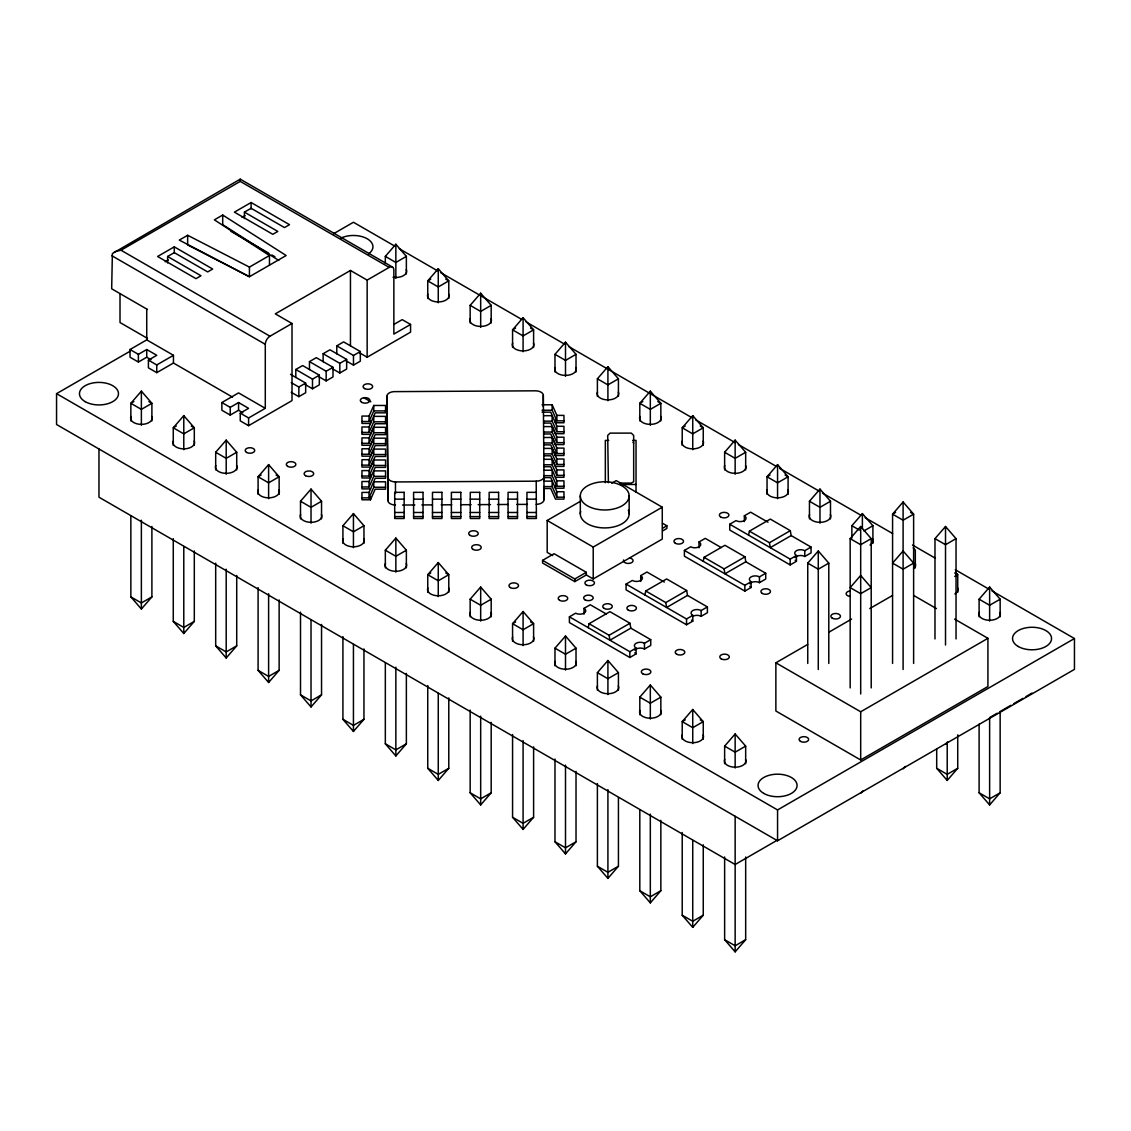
<?xml version="1.0" encoding="UTF-8"?>
<svg xmlns="http://www.w3.org/2000/svg" width="1131" height="1131" viewBox="0 0 1131 1131"><rect width="100%" height="100%" fill="white"/><g stroke="black" fill="none" stroke-linecap="round" stroke-linejoin="round"><path stroke-width="1.5" d="M147.454 309.456L111.672 288.787L112.379 253.556L240.239 179.15L392.499 267.057M588.233 627.677L589.067 623.718L609.934 611.673L629.967 623.238L630.815 628.157L650.721 639.651L650.721 645.433L644.458 649.053A5.909 3.407 0 0 0 634.83 650.155M644.91 594.948L645.744 590.99L666.626 578.945L686.658 590.509L687.492 595.429L707.398 606.923L707.398 612.705L701.149 616.324A5.909 3.407 0 0 0 692.794 616.324M703.228 561.287L704.062 557.329L724.929 545.283L744.976 556.848L745.81 561.768L765.715 573.261L765.715 579.044L759.452 582.663A5.909 3.407 0 0 0 749.825 583.766M748.566 535.104L749.401 531.146L770.282 519.101L790.315 530.665L791.149 535.585L811.054 547.079L811.054 552.861L804.791 556.48A5.909 3.407 0 0 0 795.164 557.583M361.948 421.51L369.045 421.51L369.045 416.067L373.767 405.464L385.572 405.464L385.572 412.843L375.167 412.843L369.045 426.967L369.045 432.424L361.948 432.424M369.045 421.51L373.767 410.906L373.767 405.464M369.045 432.424L373.767 421.821L373.767 416.364L385.572 416.364L385.572 423.743L375.167 423.743L370.445 434.346L361.948 434.346L361.948 426.967L369.045 426.967M369.045 437.881L373.767 427.278L385.572 427.278L385.572 434.657L375.167 434.657L370.445 445.261L361.948 445.261L361.948 437.881L369.045 437.881L369.045 443.324L361.948 443.324M369.045 443.324L373.767 432.721L373.767 427.278M369.045 448.781L373.767 438.178L385.572 438.178L385.572 445.557L375.167 445.557L370.445 456.161L361.948 456.161L361.948 448.781L369.045 448.781L369.045 454.238L361.948 454.238M369.045 454.238L373.767 443.635L373.767 438.178M369.045 459.695L373.767 449.092L385.572 449.092L385.572 456.472L375.167 456.472L370.445 467.075L361.948 467.075L361.948 459.695L369.045 459.695L369.045 465.138L361.948 465.138M369.045 465.138L373.767 454.535L373.767 449.092M361.948 476.052L369.045 476.052L369.045 470.595L373.767 459.992L385.572 459.992L385.572 467.372L375.167 467.372L369.045 481.509L369.045 486.952L361.948 486.952M369.045 476.052L373.767 465.449L373.767 459.992M369.045 486.952L373.767 476.349L373.767 470.892L385.572 470.892L385.572 478.286L375.167 478.286L369.045 492.409L369.045 497.866L361.948 497.866M369.045 497.866L373.767 487.263L373.767 481.806L385.572 481.806L385.572 489.186L375.167 489.186L370.445 499.789L361.948 499.789L361.948 492.409L369.045 492.409M151.893 420.902L151.893 403.3L141.375 391.156L130.857 403.3L130.857 420.902M194.306 445.388L194.306 427.787L183.787 415.643L173.269 427.787L173.269 445.388M215.682 469.874L215.682 452.273L226.2 440.129L236.718 452.273L236.718 469.874M385.332 263.424L385.332 256.384L395.85 244.239L406.368 256.384L406.368 273.985M130.857 515.934L130.857 596.885L141.375 609.029L151.893 596.885L151.893 526.495M279.131 494.36L279.131 476.759L268.613 464.615L258.094 476.759L258.094 494.36M448.781 298.471L448.781 280.87L438.263 268.726L427.744 280.87L427.744 298.471M173.269 538.667L173.269 621.371L183.787 633.516L194.306 621.371L194.306 550.981M300.507 518.846L300.507 501.245L311.025 489.101L321.543 501.245L321.543 518.846M470.157 322.957L470.157 305.356L480.675 293.212L491.193 305.356L491.193 322.957M215.682 563.153L215.682 645.858L226.2 658.002L236.718 645.858L236.718 575.467M342.919 543.332L342.919 525.731L353.438 513.587L363.956 525.731L363.956 543.332M533.606 347.443L533.606 329.842L523.087 317.698L512.569 329.842L512.569 347.443M258.094 587.639L258.094 670.344L268.613 682.488L279.131 670.344L279.131 599.953M385.332 567.819L385.332 550.217L395.85 538.073L406.368 550.217L406.368 567.819M554.982 371.929L554.982 354.328L565.5 342.184L576.018 354.328L576.018 371.929M300.507 612.125L300.507 694.83L311.025 706.974L321.543 694.83L321.543 624.439M448.781 592.305L448.781 574.704L438.263 562.559L427.744 574.704L427.744 592.305M597.394 396.416L597.394 378.814L607.913 366.67L618.431 378.814L618.431 396.416M342.919 636.612L342.919 719.316L353.438 731.46L363.956 719.316L363.956 648.925M470.157 616.791L470.157 599.204L480.675 587.046L491.193 599.204L491.193 616.791M660.843 420.902L660.843 403.3L650.325 391.156L639.807 403.3L639.807 420.902M385.332 662.851L385.332 743.802L395.85 755.946L406.368 743.802L406.368 673.412M533.606 641.277L533.606 623.69L523.087 611.532L512.569 623.69L512.569 641.277M703.256 445.388L703.256 427.787L692.738 415.643L682.219 427.787L682.219 445.388M427.744 685.584L427.744 768.288L438.263 780.447L448.781 768.288L448.781 697.898M554.982 665.763L554.982 648.176L565.5 636.018L576.018 648.176L576.018 665.763M724.632 469.874L724.632 452.273L735.15 440.129L745.668 452.273L745.668 469.874M470.157 710.07L470.157 792.774L480.675 804.933L491.193 792.774L491.193 722.384M597.394 690.249L597.394 672.662L607.913 660.504L618.431 672.662L618.431 690.249M788.081 494.36L788.081 476.759L777.562 464.615L767.044 476.759L767.044 494.36M512.569 734.556L512.569 817.261L523.087 829.419L533.606 817.261L533.606 746.87M639.807 714.735L639.807 697.148L650.325 684.99L660.843 697.148L660.843 714.735M809.457 518.846L809.457 501.245L819.975 489.101L830.493 501.245L830.493 518.846M807.746 663.43L807.746 563.125L818.279 550.967L828.797 563.125L828.797 663.43M554.982 759.042L554.982 841.747L565.5 853.905L576.018 841.747L576.018 771.356M703.256 739.222L703.256 721.635L692.738 709.476L682.219 721.635L682.219 739.222M851.869 538.059L851.869 525.731L862.388 513.587L872.906 525.731L872.906 543.332M850.159 687.917L850.159 538.639L860.691 526.481L871.209 538.639L871.209 687.917M913.622 663.43L913.622 514.153L903.103 501.994L892.571 514.153L892.571 663.43M597.394 783.529L597.394 866.233L607.913 878.391L618.431 866.233L618.431 797.609M724.632 763.722L724.632 746.121L735.15 733.977L745.668 746.121L745.668 763.722M934.984 638.944L934.984 538.639L945.516 526.481L956.034 538.639L956.034 638.944M639.807 809.768L639.807 890.719L650.325 902.877L660.843 890.719L660.843 820.328M682.219 832.501L682.219 915.219L692.738 927.363L703.256 915.219L703.256 844.815M979.107 616.791L979.107 599.204L989.625 587.046L1000.143 599.204L1000.143 616.791M860.691 793.34L862.783 790.908M724.632 856.987L724.632 939.705L735.15 951.85L745.668 939.705L745.668 856.987M903.103 768.854L905.196 766.422M945.516 744.368L947.608 741.936M936.694 748.934L936.694 768.288L947.213 780.447L957.731 768.288L957.731 734.853M979.107 724.151L979.107 792.774L989.625 804.933L1000.143 792.774L1000.143 711.823M114.415 251.803L121.017 250.22L240.239 181.384L389.191 267.383A6.616 3.817 -60 0 1 393.857 270.083L393.857 334.097L410.567 324.456L410.567 332.161L367.151 357.226L359.559 352.844M269.461 255.521L249.428 267.1L187.647 235.276L179.292 240.097L249.428 276.727L286.157 255.521L222.708 215.031L214.367 219.852L269.461 255.521L269.461 265.163M167.614 256.483L174.287 252.637L207.68 271.921L212.685 269.022L174.287 246.855L157.591 256.483L195.988 278.664L201.007 275.766L167.614 256.483L167.614 262.915M244.423 212.147L251.096 208.288L284.489 227.571L289.508 224.673L251.096 202.506L234.4 212.147L272.797 234.315L277.816 231.431L244.423 212.147L244.423 218.566M165.183 261.742L168.208 259.989M241.992 217.406L245.031 215.653M151.031 359.715L146.733 357.226L138.392 362.047L130.037 357.226L130.037 349.521L146.733 339.88L173.453 355.304L173.453 363.023L232.519 397.122M991.958 590.905L1074.45 638.534L1074.45 669.382L777.562 840.785L56.55 424.507L56.55 393.659L130.008 351.26M333.546 233.749L353.438 222.256L394.677 246.063M130.037 349.521L138.392 354.342L146.733 349.521L156.757 355.304L148.401 360.125L148.401 367.844L156.757 372.65L173.453 363.023M148.401 360.125L156.757 364.945L173.453 355.304M389.191 267.383L367.151 280.106L350.454 270.465L275.314 313.853L292.01 323.494L292.01 400.614L248.594 425.68L240.239 420.859L240.239 413.14L248.594 408.333L238.57 402.537L230.229 407.358L221.874 402.537L221.874 410.256L230.229 415.077L238.57 410.256L242.868 412.73M133.868 401.576L130.857 403.3L141.375 409.38L151.893 403.3L148.882 401.576M406.368 256.384L395.85 262.463L385.332 256.384M240.239 413.14L248.594 417.961L265.29 408.333L265.29 344.319A6.616 3.817 -60 0 1 269.97 336.218L292.01 323.494M176.28 426.062L173.269 427.787L183.787 433.866L194.306 427.787L191.295 426.062M430.755 279.131L427.744 280.87L438.263 286.949L448.781 280.87L445.77 279.131M221.874 402.537L238.57 392.895L265.29 408.333M295.799 377.542L295.799 369.498L302.627 365.553L319.324 375.195L319.324 384.837L312.495 388.781L304.903 384.399M309.47 369.653L309.47 361.609L316.298 357.665L332.995 367.306L332.995 376.948L326.166 380.893L318.574 376.51M323.127 361.764L323.127 353.72L329.955 349.79L346.651 359.418L346.651 369.059L339.823 373.004L332.231 368.621M336.784 353.876L336.784 345.846L343.612 341.901L360.322 351.529L360.322 361.171L353.48 365.115L345.888 360.732M393.857 324.456L402.212 319.635L410.567 324.456M291.247 382.646L298.838 387.028L305.667 383.084L305.667 392.726L298.838 396.67L291.247 392.287M295.799 369.498L312.495 379.139L319.324 375.195M309.47 361.609L326.166 371.251L332.995 367.306M323.127 353.72L339.823 363.362L346.651 359.418M336.784 345.846L353.48 355.473L360.322 351.529M236.718 452.273L226.2 458.352L215.682 452.273M491.193 305.356L480.675 311.435L470.157 305.356M261.105 475.034L258.094 476.759L268.613 482.838L279.131 476.759L276.12 475.034M515.58 328.103L512.569 329.842L523.087 335.921L533.606 329.842L530.595 328.103M151.893 596.885L141.375 602.964L130.857 596.885M321.543 501.245L311.025 507.324L300.507 501.245M576.018 354.328L565.5 360.407L554.982 354.328M194.306 621.371L183.787 627.451L173.269 621.371M363.956 525.731L353.438 531.81L342.919 525.731M618.431 378.814L607.913 384.893L597.394 378.814M642.818 401.576L639.807 403.3L650.325 409.38L660.843 403.3L657.832 401.576M236.718 645.858L226.2 651.937L215.682 645.858M406.368 550.217L395.85 556.296L385.332 550.217M430.755 572.979L427.744 574.704L438.263 580.783L448.781 574.704L445.77 572.979M685.23 426.062L682.219 427.787L692.738 433.866L703.256 427.787L700.245 426.062M279.131 670.344L268.613 676.423L258.094 670.344M552.706 555.561L547.178 552.38L547.178 520.472L580.203 501.415M611.73 483.206L616.239 480.604L662.271 507.183L662.271 539.077L593.224 578.959L586.31 574.972L574.802 581.617L542.569 563.012L542.569 560.354L554.091 553.709L586.31 572.314L586.31 574.972M321.543 694.83L311.025 700.909L300.507 694.83M491.193 599.204L480.675 605.269L470.157 599.204M745.668 452.273L735.15 458.352L724.632 452.273M547.178 520.472L593.224 547.065L662.271 507.183M542.569 560.354L574.802 578.959L586.31 572.314M662.568 528.29L666.88 525.788L666.88 528.446L662.568 530.948M515.58 621.951L512.569 623.69L523.087 629.755L533.606 623.69L530.595 621.951M770.055 475.034L767.044 476.759L777.562 482.838L788.081 476.759L785.07 475.034M363.956 719.316L353.438 725.395L342.919 719.316M650.721 639.651L644.458 643.27A5.909 3.407 0 0 0 636.103 643.27A5.909 3.407 0 0 0 636.103 648.091L636.103 653.874L629.84 657.493L569.402 622.587L569.402 616.805L575.665 613.186A5.909 3.407 0 0 0 584.02 613.186A5.909 3.407 0 0 0 584.02 608.365L590.269 604.76L606.202 613.949M707.398 606.923L701.149 610.542A5.909 3.407 0 0 0 692.794 610.542A5.909 3.407 0 0 0 692.794 615.363L692.794 621.145L686.531 624.764L626.079 589.859L626.079 584.077L632.356 580.457A5.909 3.407 0 0 0 640.712 580.457A5.909 3.407 0 0 0 640.712 575.637L646.96 572.032L664.335 582.055M765.715 573.261L759.452 576.881A5.909 3.407 0 0 0 751.097 576.881A5.909 3.407 0 0 0 751.097 581.702L751.097 587.484L744.848 591.089L684.396 556.198L684.396 550.415L690.673 546.796A5.909 3.407 0 0 0 699.015 546.796A5.909 3.407 0 0 0 699.015 541.975L705.263 538.356L721.196 547.56M811.054 547.079L804.791 550.698A5.909 3.407 0 0 0 796.45 550.698A5.909 3.407 0 0 0 796.45 555.519L796.45 561.301L790.187 564.92L729.735 530.015L729.735 524.233L736.012 520.613A5.909 3.407 0 0 0 744.354 520.613A5.909 3.407 0 0 0 744.354 515.793L750.616 512.187L767.991 522.211M406.368 743.802L395.85 749.881L385.332 743.802M576.018 648.176L565.5 654.241L554.982 648.176M830.493 501.245L819.975 507.324L809.457 501.245M589.067 623.718L609.1 635.297L629.967 623.238M645.744 590.99L665.791 602.569L686.658 590.509M704.062 557.329L724.094 568.893L744.976 556.848M749.401 531.146L769.448 542.724L790.315 530.665M630.815 628.157L609.934 640.203L609.1 635.297M687.492 595.429L666.626 607.474L665.791 602.569M745.81 561.768L724.929 573.813L724.094 568.893M791.149 535.585L770.282 547.63L769.448 542.724M569.402 616.805L629.84 651.696L636.103 648.091M626.079 584.077L686.531 618.982L692.794 615.363M684.396 550.415L744.848 585.307L751.097 581.702M729.735 524.233L790.187 559.138L796.45 555.519M448.781 768.288L438.263 774.367L427.744 768.288M895.582 512.414L892.571 514.153L903.103 520.218L913.622 514.153L910.611 512.414M618.431 672.662L607.913 678.727L597.394 672.662M863.886 530.948L872.906 525.731M828.797 563.125L818.279 569.19L807.746 563.125M871.209 538.639L860.691 544.704L850.159 538.639M491.193 792.774L480.675 798.854L470.157 792.774M660.843 697.148L650.325 703.213L639.807 697.148M956.034 538.639L945.516 544.704L934.984 538.639M954.592 619.081L987.928 638.322L987.928 686.517L860.691 759.975L775.866 711.003L775.866 662.808L807.675 644.444M828.882 632.201L851.601 619.081M869.767 608.577L892.5 595.471M685.23 719.896L682.219 721.635L692.738 727.7L703.256 721.635L700.245 719.896M533.606 817.261L523.087 823.34L512.569 817.261M954.72 576.442L957.731 574.704L955.624 572.286M576.018 841.747L565.5 847.826L554.982 841.747M745.668 746.121L735.15 752.186L724.632 746.121M1000.143 599.204L989.625 605.269L979.107 599.204M775.866 662.808L860.691 711.781L987.928 638.322M618.431 866.233L607.913 872.312L597.394 866.233M56.55 393.659L777.562 809.937L1074.45 638.534M660.843 890.719L650.325 896.798L639.807 890.719M777.562 840.022L735.15 864.508L98.963 497.202L98.963 449.007M989.625 717.577L997.203 713.209M1000.228 711.456L1010.831 705.334M1013.857 703.595L1022.947 698.35M1025.973 696.597L1032.038 693.091M703.256 915.219L692.738 921.284L682.219 915.219M957.731 768.288L947.213 774.367L936.694 768.288M745.668 939.705L735.15 945.77L724.632 939.705M1000.143 792.774L989.625 798.854L979.107 792.774M386.986 396.119L387.933 477.48A7.776 4.496 0 0 0 395.468 481.947L536.207 481.184A7.832 4.524 0 0 0 543.969 476.646L543.304 395.285A7.761 4.482 0 0 0 535.486 390.817L393.772 391.637A7.761 4.482 0 0 0 386.986 396.119L387.933 500.623A7.776 4.496 0 0 0 395.468 505.076M402.509 505.034L414.823 504.977M421.863 504.935L432.41 504.878M441.203 504.836L451.764 504.779M460.557 504.723L471.118 504.666M478.159 504.638L490.472 504.567M497.499 504.525L508.059 504.468M516.853 504.426L527.414 504.369M542.032 404.785L552.154 404.785L556.876 415.388L556.876 420.845L563.959 420.845M542.032 410.242L552.154 410.242L556.876 420.845M373.767 410.906L385.572 410.906M542.088 412.165L550.755 412.165L556.876 426.288L556.876 431.745L563.959 431.745M556.876 415.388L563.959 415.388L563.959 422.768L555.477 422.768L555.477 420.039M543.728 415.685L552.154 415.685L552.154 421.142L556.876 431.745M369.045 416.067L361.948 416.067L361.948 423.446L370.445 423.446L370.445 420.718M543.728 421.142L552.154 421.142M373.767 421.821L385.572 421.821M543.813 423.065L550.755 423.065L555.477 433.682L563.959 433.682L563.959 426.288L556.876 426.288M543.728 426.599L552.154 426.599L556.876 437.202L556.876 442.659L563.959 442.659M543.728 432.056L552.154 432.056L556.876 442.659M373.767 432.721L385.572 432.721M543.813 433.979L550.755 433.979L555.477 444.582L563.959 444.582L563.959 437.202L556.876 437.202M543.728 437.499L552.154 437.499L556.876 448.102L556.876 453.559L563.959 453.559M608.747 440.411L605.339 440.411L605.339 482.711M632.625 440.411L636.032 440.411L636.032 492.183M543.728 442.956L552.154 442.956L556.876 453.559M373.767 443.635L385.572 443.635M543.813 444.879L550.755 444.879L555.477 455.496L563.959 455.496L563.959 448.102L556.876 448.102M543.728 448.413L552.154 448.413L556.876 459.016L556.876 464.473L563.959 464.473M543.728 453.87L552.154 453.87L556.876 464.473M373.767 454.535L385.572 454.535M543.813 455.793L550.755 455.793L555.477 466.396L563.959 466.396L563.959 459.016L556.876 459.016M543.728 459.313L552.154 459.313L556.876 469.916L556.876 475.373L563.959 475.373M543.728 464.77L552.154 464.77L556.876 475.373M373.767 465.449L385.572 465.449M543.813 466.693L550.755 466.693L556.876 480.831L556.876 486.288L563.959 486.288M556.876 469.916L563.959 469.916L563.959 477.296L555.477 477.296M543.728 470.227L552.154 470.227L552.154 475.67L556.876 486.288M369.045 470.595L361.948 470.595L361.948 477.975L370.445 477.975L370.445 473.889M543.728 475.67L552.154 475.67M373.767 476.349L385.572 476.349M543.813 477.607L550.755 477.607L556.876 491.731L556.876 497.188L563.959 497.188M556.876 480.831L563.959 480.831L563.959 488.21L555.477 488.21L555.477 485.482M543.728 481.127L552.154 481.127L552.154 486.584L556.876 497.188M369.045 481.509L361.948 481.509L361.948 488.889L370.445 488.889M619.859 483.093L631.31 483.093L633.671 481.721L633.671 435.449L631.31 433.116L610.061 433.116L607.7 435.449L608.393 482.697M620.679 484.478L636.032 484.478M543.728 486.584L552.154 486.584M373.767 487.263L385.572 487.263M543.813 488.507L550.755 488.507L555.477 499.11L563.959 499.11L563.959 491.731L556.876 491.731M536.391 492.338L526.947 492.338L526.947 518.507L536.391 518.507L536.207 481.184M394.705 499.153L404.149 499.153M413.593 499.153L423.036 499.153M432.48 499.153L441.938 499.153M451.382 499.153L460.826 499.153M470.27 499.153L479.714 499.153M489.158 499.153L498.601 499.153M508.059 499.153L517.503 499.153M526.947 499.153L536.391 499.153M394.705 512.484L404.149 512.484M413.593 512.484L423.036 512.484M432.48 512.484L441.938 512.484M451.382 512.484L460.826 512.484M470.27 512.484L479.714 512.484M489.158 512.484L498.601 512.484M508.059 512.484L517.503 512.484M526.947 512.484L536.391 512.484M394.705 516.584L404.149 516.584M413.593 516.584L423.036 516.584M432.48 516.584L441.938 516.584M451.382 516.584L460.826 516.584M470.27 516.584L479.714 516.584M489.158 516.584L498.601 516.584M508.059 516.584L517.503 516.584M526.947 516.584L536.391 516.584M399.271 248.721L437.457 270.761M440.51 272.529L521.476 319.267M526.056 321.911L564.242 343.965M568.822 346.609L692.554 418.046M695.607 419.813L735.334 442.744M738.387 444.511L776.573 466.552M779.627 468.319L819.353 491.25M822.407 493.017L860.592 515.057M865.173 517.701L892.67 533.578M912.533 545.043L935.436 558.276M955.299 569.741L988.904 589.138M954.72 572.979L957.731 574.704L957.731 592.305M851.869 525.731L859.376 530.071M913.707 595.471L936.426 608.577M230.908 231.332L268.853 253.245M271.892 254.998L274.932 256.751M662.483 523.257L666.88 525.788M121.017 250.22L269.97 336.218M363.97 397.801L370.855 401.788M111.672 255.62L265.29 344.319M290.483 374.319L305.667 383.084M147.454 338.367L120.013 322.533L120.013 293.608M278.777 260.455L222.708 224.673L222.708 215.031M913.212 547.8L915.318 550.217L915.318 567.819M632.978 442.193L633.671 443.168M543.785 477.282L543.813 480.746M543.87 487.659L543.969 499.789A7.832 4.524 0 0 1 536.207 504.327M989.625 587.046L989.625 621.103M989.625 717.902L989.625 804.933M947.213 742.685L947.213 780.447M945.516 526.481L945.516 645.023M903.103 501.994L903.103 669.51M862.388 513.587L862.388 528.502M860.691 526.481L860.691 693.996M860.691 711.781L860.691 759.975M819.975 489.101L819.975 523.158M818.279 550.967L818.279 669.51M804.791 550.698L804.791 556.48M790.187 559.138L790.187 564.92M777.562 464.615L777.562 498.672M777.562 809.937L777.562 840.785M759.452 576.881L759.452 582.663M744.848 585.307L744.848 591.089M744.354 515.793L744.354 521.575M735.15 440.129L735.15 474.186M735.15 733.977L735.15 768.034M735.15 816.299L735.15 951.85M701.149 610.542L701.149 616.324M699.015 541.975L699.015 547.757M692.738 415.643L692.738 449.7M692.738 709.476L692.738 743.548M692.738 840.333L692.738 927.363M686.531 618.982L686.531 624.764M650.325 391.156L650.325 425.214M650.325 684.99L650.325 719.062M650.325 814.094L650.325 902.877M644.458 643.27L644.458 649.053M640.712 575.637L640.712 581.419M629.84 651.696L629.84 657.493M629.147 495.873A24.415 14.095 0 0 1 592.517 508.088A24.415 14.095 0 0 1 592.517 483.658A24.415 14.095 0 0 1 629.147 495.873L629.147 513.827M607.913 366.67L607.913 400.727M607.913 660.504L607.913 694.575M607.913 789.594L607.913 878.391M593.224 547.065L593.224 578.959M584.02 608.365L584.02 614.147M580.316 495.873L580.316 513.827M574.802 578.959L574.802 581.617M565.5 342.184L565.5 376.241M565.5 636.018L565.5 670.089M565.5 765.107L565.5 853.905M555.477 452.768L555.477 455.496M552.154 404.785L552.154 410.242M552.154 426.599L552.154 432.056M552.154 437.499L552.154 442.956M552.154 448.413L552.154 453.87M552.154 459.313L552.154 464.77M543.969 476.646L543.969 499.789M543.304 395.285L543.304 406.849M523.087 317.698L523.087 351.755M523.087 611.532L523.087 645.589M523.087 740.621L523.087 829.419M480.675 293.212L480.675 327.269M480.675 587.046L480.675 621.103M480.675 716.135L480.675 804.933M438.263 268.726L438.263 302.783M438.263 562.559L438.263 596.617M438.263 693.416L438.263 780.447M395.85 244.239L395.85 278.297M395.85 538.073L395.85 572.13M395.85 667.163L395.85 755.946M395.468 481.947L395.468 493.512M387.933 477.48L387.933 500.623M370.445 497.06L370.445 499.789M367.151 280.106L367.151 357.226M353.48 355.473L353.48 365.115M353.438 513.587L353.438 547.644M353.438 644.444L353.438 731.46M350.454 270.465L350.454 345.846M339.823 363.362L339.823 373.004M326.166 371.251L326.166 380.893M312.495 379.139L312.495 388.781M311.025 489.101L311.025 523.158M311.025 619.958L311.025 706.974M298.838 387.028L298.838 396.67M268.613 464.615L268.613 498.672M268.613 593.704L268.613 682.488M251.096 202.506L251.096 208.924M249.428 267.1L249.428 276.727L187.647 244.918L187.647 235.276M248.594 417.961L248.594 425.68M240.239 179.15L240.239 181.384M238.57 402.537L238.57 410.256M230.229 407.358L230.229 415.077M226.2 440.129L226.2 474.186M226.2 569.218L226.2 658.002M183.787 415.643L183.787 449.7M183.787 546.499L183.787 633.516M174.287 246.855L174.287 253.273M156.757 364.945L156.757 372.65M146.733 309.032L146.733 339.88M146.733 349.521L146.733 357.226M141.375 391.156L141.375 425.214M141.375 520.246L141.375 609.029M138.392 354.342L138.392 362.047M751.097 587.484A5.909 3.407 0 0 1 749.825 586.381M796.45 561.301A5.909 3.407 0 0 1 795.164 560.198M628.313 510.18A24.415 14.095 0 0 1 605.792 527.908A24.415 14.095 0 0 1 580.684 511.382M703.157 734.867A10.787 6.235 0 0 1 692.738 742.714A10.787 6.235 0 0 1 682.318 734.867M575.919 661.409A10.787 6.235 0 0 1 565.5 669.241A10.787 6.235 0 0 1 555.081 661.409M575.919 367.561A10.787 6.235 0 0 1 565.5 375.407A10.787 6.235 0 0 1 555.081 367.561M340.869 238.132A19.51 11.268 0 0 1 367.108 238.712A19.51 11.268 0 0 1 368.565 253.853M745.569 759.353A10.787 6.235 0 0 1 735.15 767.2A10.787 6.235 0 0 1 724.731 759.353M745.569 465.505A10.787 6.235 0 0 1 735.15 473.352A10.787 6.235 0 0 1 724.731 465.505M279.032 489.992A10.787 6.235 0 0 1 268.613 497.838A10.787 6.235 0 0 1 258.193 489.992M787.982 489.992A10.787 6.235 0 0 1 777.562 497.838A10.787 6.235 0 0 1 767.143 489.992M703.157 441.019A10.787 6.235 0 0 1 692.738 448.866A10.787 6.235 0 0 1 682.318 441.019M363.857 538.964A10.787 6.235 0 0 1 353.438 546.81A10.787 6.235 0 0 1 343.018 538.964M491.094 318.589A10.787 6.235 0 0 1 480.675 326.435A10.787 6.235 0 0 1 470.256 318.589M660.744 416.533A10.787 6.235 0 0 1 650.325 424.379A10.787 6.235 0 0 1 639.906 416.533M533.507 343.075A10.787 6.235 0 0 1 523.087 350.921A10.787 6.235 0 0 1 512.668 343.075M406.269 563.464A10.787 6.235 0 0 1 395.85 571.296A10.787 6.235 0 0 1 385.431 563.464M1000.044 612.437A10.787 6.235 0 0 1 989.625 620.269A10.787 6.235 0 0 1 979.206 612.437M194.207 441.019A10.787 6.235 0 0 1 183.787 448.866A10.787 6.235 0 0 1 173.368 441.019M629.515 557.993A4.793 2.771 0 0 1 632.893 561.386A4.793 2.771 0 0 1 627.026 563.337A4.793 2.771 0 0 1 623.633 559.944M321.444 514.478A10.787 6.235 0 0 1 311.025 522.324A10.787 6.235 0 0 1 300.606 514.478M849.692 596.39A4.793 2.771 0 0 1 846.144 593.718A4.793 2.771 0 0 1 849.692 591.046M957.632 587.95A10.787 6.235 0 0 1 954.847 593.959M533.507 636.923A10.787 6.235 0 0 1 523.087 644.755A10.787 6.235 0 0 1 512.668 636.923M448.682 294.102A10.787 6.235 0 0 1 438.263 301.949A10.787 6.235 0 0 1 427.843 294.102M618.332 392.047A10.787 6.235 0 0 1 607.913 399.893A10.787 6.235 0 0 1 597.493 392.047M660.744 710.381A10.787 6.235 0 0 1 650.325 718.227A10.787 6.235 0 0 1 639.906 710.381M618.332 685.895A10.787 6.235 0 0 1 607.913 693.727A10.787 6.235 0 0 1 597.493 685.895M236.619 465.505A10.787 6.235 0 0 1 226.2 473.352A10.787 6.235 0 0 1 215.781 465.505M151.794 416.533A10.787 6.235 0 0 1 141.375 424.379A10.787 6.235 0 0 1 130.956 416.533M830.394 514.478A10.787 6.235 0 0 1 819.975 522.324A10.787 6.235 0 0 1 809.556 514.478M406.269 269.616A10.787 6.235 0 0 1 393.051 277.251M915.219 563.464A10.787 6.235 0 0 1 913.622 568.653M872.807 538.964A10.787 6.235 0 0 1 870.022 544.986M491.094 612.437A10.787 6.235 0 0 1 480.675 620.269A10.787 6.235 0 0 1 470.256 612.437M448.682 587.95A10.787 6.235 0 0 1 438.263 595.783A10.787 6.235 0 0 1 427.843 587.95M386.986 419.248A7.761 4.482 0 0 1 387.24 418.088M692.794 621.145A5.909 3.407 0 0 1 691.508 620.042M636.103 653.874A5.909 3.407 0 0 1 634.83 652.771M860.691 575.467L850.159 587.611L860.691 593.676L871.209 587.611L860.691 575.467M903.103 550.967L892.571 563.125L903.103 569.19L913.622 563.125L903.103 550.967M404.149 492.338L394.705 492.338L394.705 518.507L404.149 518.507L404.149 492.338M423.036 492.338L413.593 492.338L413.593 518.507L423.036 518.507L423.036 492.338M441.938 492.338L432.48 492.338L432.48 518.507L441.938 518.507L441.938 492.338M460.826 492.338L451.382 492.338L451.382 518.507L460.826 518.507L460.826 492.338M479.714 492.338L470.27 492.338L470.27 518.507L479.714 518.507L479.714 492.338M498.601 492.338L489.158 492.338L489.158 518.507L498.601 518.507L498.601 492.338M517.503 492.338L508.059 492.338L508.059 518.507L517.503 518.507L517.503 492.338M676.621 654.199A4.793 2.771 0 0 0 684.651 652.955A4.793 2.771 0 0 0 678.77 649.562A4.793 2.771 0 0 0 676.621 654.199M287.698 466.382A4.793 2.771 0 0 0 295.714 465.138A4.793 2.771 0 0 0 289.847 461.745A4.793 2.771 0 0 0 287.698 466.382M85.164 401.632A19.51 11.268 0 0 0 117.808 396.585A19.51 11.268 0 0 0 93.915 382.787A19.51 11.268 0 0 0 85.164 401.632M800.465 741.37A4.793 2.771 0 0 0 808.495 740.126A4.793 2.771 0 0 0 802.614 736.748A4.793 2.771 0 0 0 800.465 741.37M1018.239 646.494A19.51 11.268 0 0 0 1050.883 641.447A19.51 11.268 0 0 0 1026.99 627.648A19.51 11.268 0 0 0 1018.239 646.494M586.282 584.897A4.793 2.771 0 0 0 594.312 583.667A4.793 2.771 0 0 0 588.431 580.274A4.793 2.771 0 0 0 586.282 584.897M763.764 793.411A19.51 11.268 0 0 0 796.408 788.364A19.51 11.268 0 0 0 772.515 774.565A19.51 11.268 0 0 0 763.764 793.411M604.11 608.407A4.793 2.771 0 0 0 612.125 607.177A4.793 2.771 0 0 0 606.258 603.784A4.793 2.771 0 0 0 604.11 608.407M675.348 543.276A4.793 2.771 0 0 0 683.378 542.032A4.793 2.771 0 0 0 677.497 538.639A4.793 2.771 0 0 0 675.348 543.276M305.511 475.684A4.793 2.771 0 0 0 313.541 474.44A4.793 2.771 0 0 0 307.66 471.047A4.793 2.771 0 0 0 305.511 475.684M361.708 402.353A4.793 2.771 0 0 0 369.724 401.109A4.793 2.771 0 0 0 363.857 397.716A4.793 2.771 0 0 0 361.708 402.353M364.479 388.527A4.793 2.771 0 0 0 372.495 387.283A4.793 2.771 0 0 0 366.628 383.89A4.793 2.771 0 0 0 364.479 388.527M628.27 610.118A4.793 2.771 0 0 0 636.286 608.874A4.793 2.771 0 0 0 630.419 605.495A4.793 2.771 0 0 0 628.27 610.118M762.294 593.464A4.793 2.771 0 0 0 770.324 592.234A4.793 2.771 0 0 0 764.443 588.841A4.793 2.771 0 0 0 762.294 593.464M642.691 673.779A4.793 2.771 0 0 0 650.721 672.549A4.793 2.771 0 0 0 644.84 669.156A4.793 2.771 0 0 0 642.691 673.779M246.572 452.428A4.793 2.771 0 0 0 254.588 451.184A4.793 2.771 0 0 0 248.721 447.805A4.793 2.771 0 0 0 246.572 452.428M470.072 535.444A4.793 2.771 0 0 0 478.088 534.2A4.793 2.771 0 0 0 472.221 530.821A4.793 2.771 0 0 0 470.072 535.444M559.576 600.321A4.793 2.771 0 0 0 567.592 599.091A4.793 2.771 0 0 0 561.725 595.698A4.793 2.771 0 0 0 559.576 600.321M832.275 618.205A4.793 2.771 0 0 0 840.305 616.961A4.793 2.771 0 0 0 834.424 613.567A4.793 2.771 0 0 0 832.275 618.205M510.364 587.597A4.793 2.771 0 0 0 518.38 586.353A4.793 2.771 0 0 0 512.513 582.96A4.793 2.771 0 0 0 510.364 587.597M721.154 658.85A4.793 2.771 0 0 0 729.184 657.606A4.793 2.771 0 0 0 723.303 654.227A4.793 2.771 0 0 0 721.154 658.85M585.024 599.84A4.793 2.771 0 0 0 593.04 598.596A4.793 2.771 0 0 0 587.173 595.217A4.793 2.771 0 0 0 585.024 599.84M473.041 549.412A4.793 2.771 0 0 0 481.071 548.167A4.793 2.771 0 0 0 475.19 544.774A4.793 2.771 0 0 0 473.041 549.412M720.744 517.065A4.793 2.771 0 0 0 728.76 515.835A4.793 2.771 0 0 0 722.893 512.442A4.793 2.771 0 0 0 720.744 517.065"/></g></svg>
